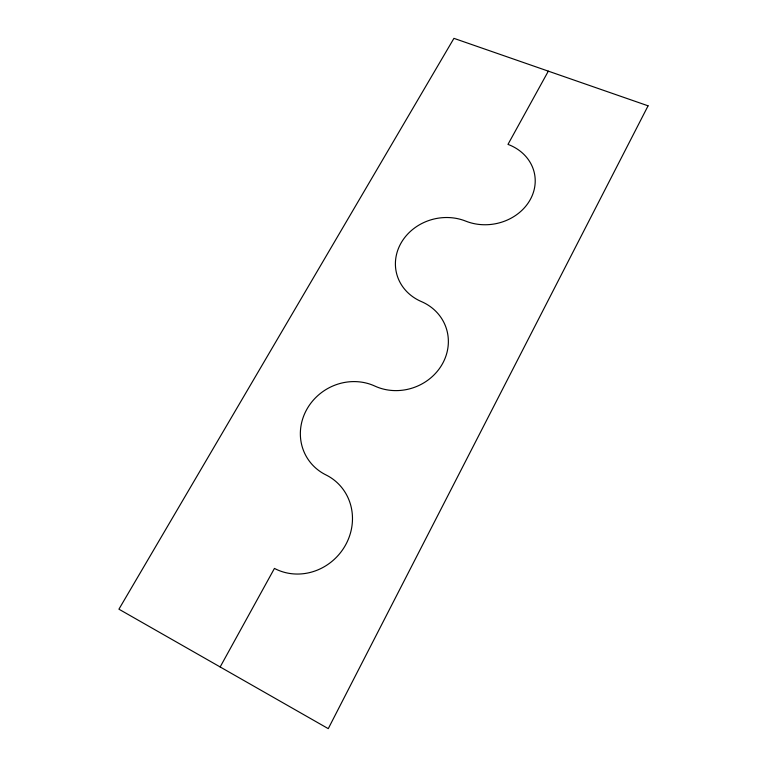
<?xml version="1.0" encoding="UTF-8"?>
<svg xmlns="http://www.w3.org/2000/svg" width="767" height="767" viewBox="0 0 767 767"><rect width="100%" height="100%" fill="white"/><g stroke="black" fill="none" stroke-linecap="round" stroke-linejoin="round"><path stroke-width="1.15" d="M220.158 666.964L274.442 568.405A53.565 50.143 -48.4 0 0 345.61 544.915A53.565 50.143 -48.4 0 0 325.937 474.907A51.562 48.235 -32 0 1 306.656 409.636A51.562 48.235 -32 0 1 374.862 386.079A50.133 46.02 -20.2 0 0 442.578 363.577A50.133 46.02 -20.2 0 0 421.399 301.584A49.002 43.757 -13.7 0 1 400.729 243.618A49.002 43.757 -13.7 0 1 465.722 221.117A48.014 41.581 -10.1 0 0 530.304 199.525A48.014 41.581 -10.1 0 0 507.984 144.388L548.328 71.149M648.077 105.817L328.266 728.65L118.923 609.19L453.939 38.35L648.077 105.817"/></g></svg>
